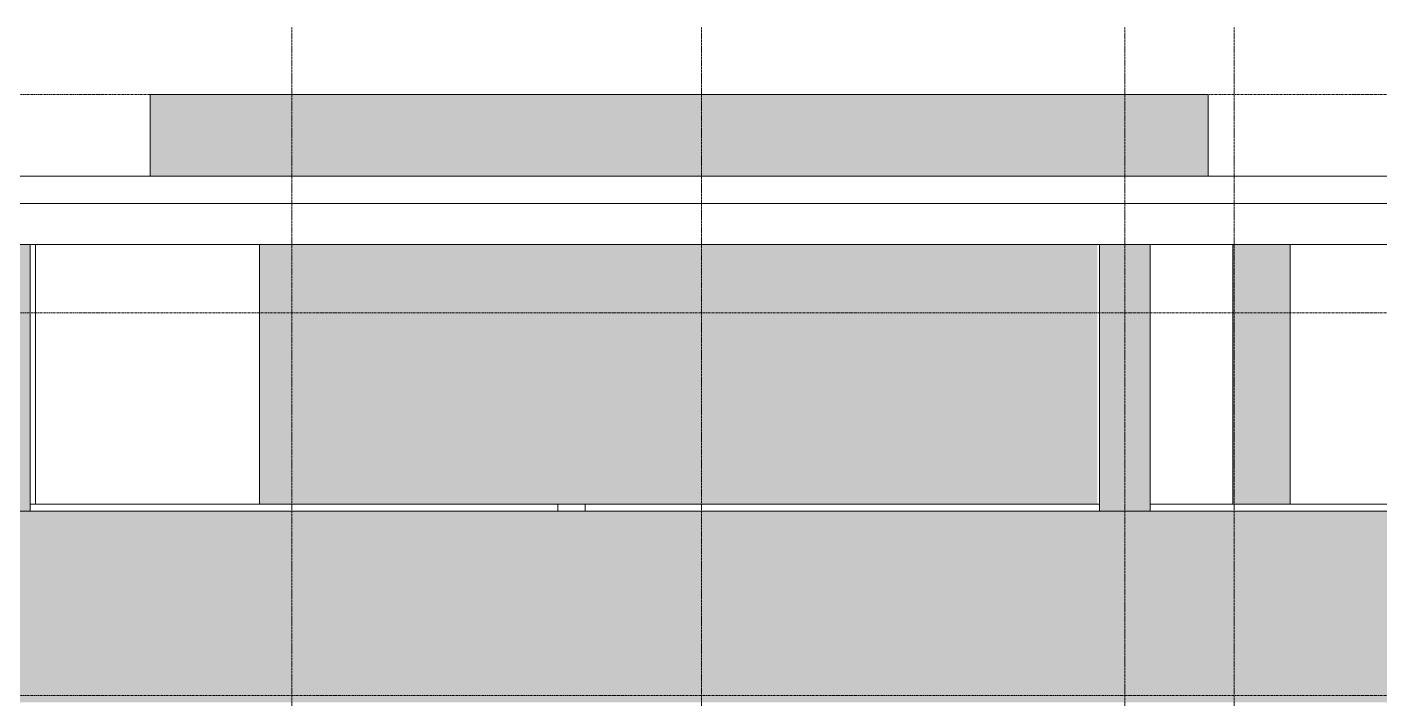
# Model space of a CAD drawing. Header units: millimetres. Extents: x 9199 to 175431, y -4466 to 35300.
# Drawn here: x 127764 to 137670, y 29375 to 34292 of the extents above; entities that cross this region are included whole.
import ezdxf

# ---------------------------------------------------------------- set-up
doc = ezdxf.new("R2010")
doc.units = ezdxf.units.MM
doc.linetypes.add('Centre', pattern=[31.75, 6.35, -4.7625, 15.875, -4.7625])
doc.linetypes.add('Grid Line', pattern=[22.225, 12.7, -3.175, 3.175, -3.175])
for name, color, linetype, lineweight in [('0-2', 250, 'Continuous', 5), ('A-FLOR-1', 7, 'Continuous', 9), ('A-FLOR-LEVL-2', 51, 'Centre', 9), ('A-WALL', 113, 'Continuous', 9), ('A-WALL-PATT-2', 111, 'Continuous', 5), ('I-WALL', 2, 'Continuous', 9), ('S-BEAM-1', 7, 'Continuous', 9), ('S-COLS', 52, 'Continuous', 9), ('S-COLS-1', 7, 'Continuous', 9), ('S-GRID-1', 1, 'Grid Line', 9)]:
    doc.layers.add(name, color=color, linetype=linetype, lineweight=lineweight)

# ---------------------------------------------------------------- blocks, each defined once
blk = doc.blocks.new('NCV_TKTC_KET CAU_rvt-2-TKCS_MẶT ĐỨNG HƯỚNG TÂY')
at = {"layer": 'A-FLOR-1'}
for p, q in [((-78235.3, 33200), (-37796.9, 33200)), ((-37796.9, 33000), (-78235.3, 33000))]:
    blk.add_line(p, q, dxfattribs=at)
at = {"layer": 'S-BEAM-1'}
for p, q in [((-78235.3, 33200), (-37796.9, 33200)), ((-53351.9, 32700), (-45521.9, 32700)), ((-45151.9, 32700), (-37396.9, 32700))]:
    blk.add_line(p, q, dxfattribs=at)
at = {"layer": 'S-COLS-1'}
blk.add_line((-53311.9, 30800), (-53311.9, 32700), dxfattribs=at)
blk = doc.blocks.new('G1_SOF - BO TRU - 200x200-3061822-TKCS_MẶT ĐỨNG HƯỚNG TÂY')
at = {"layer": 'S-COLS'}
for p, q in [((-41361.9, 30800), (-41361.9, 30750)), ((-41161.9, 30800), (-41361.9, 30800)), ((-41161.9, 30800), (-41161.9, 30750))]:
    blk.add_line(p, q, dxfattribs=at)

msp = doc.modelspace()

# ---------------------------------------------------------------- hatches: boundary and pattern name
at = {"layer": 'A-WALL-PATT-2'}
for points in [[(128676.2, 33200), (128676.2, 33800), (128666.2, 33800), (128666.2, 33200)], [(134239.9, 33200), (136401.2, 33200), (136401.2, 33800), (128676.2, 33800), (128676.2, 33200)], [(136411.2, 33200), (136411.2, 33800), (136401.2, 33800), (136401.2, 33200)], [(127776.2, 30750), (127776.2, 32700), (127426.2, 32700), (127426.2, 30750)], [(127786.2, 30750), (127786.2, 32700), (127776.2, 32700), (127776.2, 30750)], [(131651.2, 30800), (135601.2, 30800), (135601.2, 32700), (129466.2, 32700), (129466.2, 30800)], [(135626.2, 30750), (135626.2, 32700), (135616.2, 32700), (135616.2, 30750)], [(135976.2, 30750), (135976.2, 32700), (135626.2, 32700), (135626.2, 30750)], [(135986.2, 30750), (135986.2, 32700), (135976.2, 32700), (135976.2, 30750)], [(136602.9, 30800), (136602.9, 32700), (136592.9, 32700), (136592.9, 30800)], [(137002.9, 30800), (137002.9, 32700), (136602.9, 32700), (136602.9, 30800)], [(137012.9, 30800), (137012.9, 32700), (137002.9, 32700), (137002.9, 30800)], [(134239.9, 29350), (163901.2, 29350), (163901.2, 30750), (102901.2, 30750), (102901.2, 29350), (132123.6, 29350)]]:
    msp.add_hatch(color=256, dxfattribs=at).paths.add_polyline_path(points)

# ---------------------------------------------------------------- linework, layer by layer
at = {"layer": 'A-FLOR-LEVL-2'}
for p, q in [((96540.4, 33800), (171939.1, 33800)), ((96540.4, 32200), (171939.1, 32200)), ((96540.4, 29400), (171939.1, 29400))]:
    msp.add_line(p, q, dxfattribs=at)
at = {"layer": 'A-WALL'}
for p, q in [((127786.2, 32700), (127416.2, 32700)), ((127786.2, 32700), (127786.2, 30750)), ((135616.2, 30750), (135616.2, 32700)), ((135986.2, 32700), (135616.2, 32700)), ((135986.2, 32700), (135986.2, 30750)), ((136592.9, 30800), (136592.9, 32700)), ((137012.9, 32700), (137012.9, 30800)), ((135616.2, 30800), (127786.2, 30800)), ((135626.2, 30750), (135616.2, 30750)), ((143741.2, 30800), (135986.2, 30800))]:
    msp.add_line(p, q, dxfattribs=at)
at = {"layer": 'I-WALL'}
for p, q in [((128666.2, 33200), (128666.2, 33800)), ((136411.2, 33800), (128666.2, 33800)), ((136411.2, 33800), (136411.2, 33200)), ((129466.2, 32700), (129466.2, 30800)), ((135616.2, 30750), (127426.2, 30750)), ((163541.2, 30750), (135626.2, 30750))]:
    msp.add_line(p, q, dxfattribs=at)
at = {"layer": 'S-GRID-1'}
for p, q in [((129701.2, 30542.5), (129701.2, 34292.5)), ((132701.2, 30542.5), (132701.2, 34292.5)), ((135801.2, 30542.5), (135801.2, 34292.5)), ((136601.2, 30542.5), (136601.2, 34292.5)), ((129701.2, 634.2), (129701.2, 30542.5)), ((132701.2, 634.2), (132701.2, 30542.5)), ((135801.2, 2539.2), (135801.2, 30542.5)), ((136601.2, 634.2), (136601.2, 30542.5))]:
    msp.add_line(p, q, dxfattribs=at)

# ---------------------------------------------------------------- block references
at = {"layer": '0-2'}
msp.add_blockref('NCV_TKTC_KET CAU_rvt-2-TKCS_MẶT ĐỨNG HƯỚNG TÂY', (181138.2, 0), dxfattribs=at)
at = {"layer": 'S-COLS'}
msp.add_blockref('G1_SOF - BO TRU - 200x200-3061822-TKCS_MẶT ĐỨNG HƯỚNG TÂY', (173013.2, 0), dxfattribs=at)

doc.saveas('drawing.dxf')
